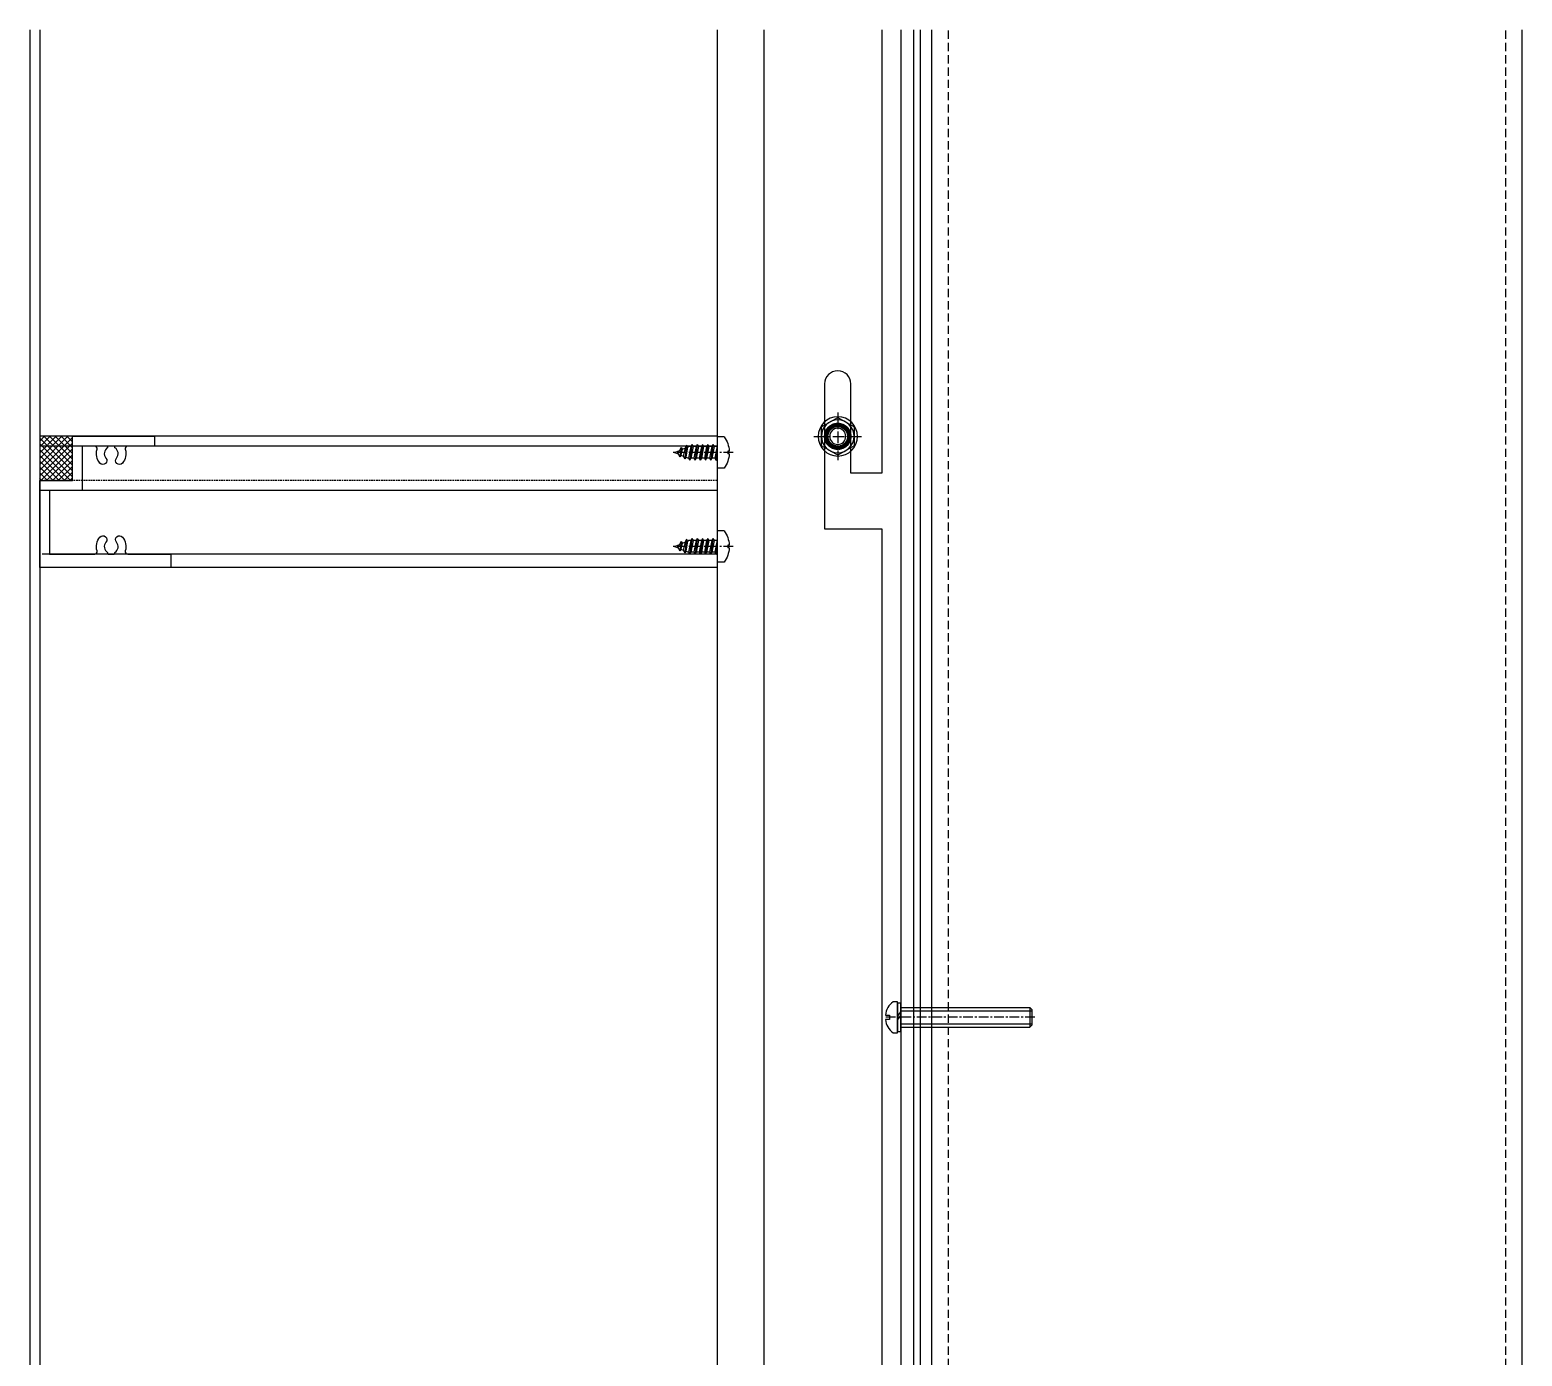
# Model space of a CAD drawing. Header units: millimetres. Extents: x 0 to 119933, y -45162 to 41221.
# Drawn here: x 26487.2 to 26942.3, y 3238.5 to 3642.9 of the extents above; entities that cross this region are included whole.
import ezdxf

# ---------------------------------------------------------------- set-up
doc = ezdxf.new("R2010")
doc.units = ezdxf.units.MM
for name, pattern in [('CENTER', [2, 1.25, -0.25, 0.25, -0.25]), ('CENTER2', [28.575, 19.05, -3.175, 3.175, -3.175]), ('DASHED', [0.75, 0.5, -0.25]), ('HIDDEN', [0.375, 0.25, -0.125])]:
    doc.linetypes.add(name, pattern=pattern)
for name, color, linetype in [('F-Alum', 4, 'Continuous'), ('F-dashed line', 8, 'DASHED'), ('F-seslants', 8, 'Continuous'), ('F-SSTEEL', 3, 'Continuous'), ('F_MISC', 8, 'Continuous'), ('HIDDEN', 1, 'HIDDEN'), ('POCHET', 8, 'Continuous'), ('中心线', 1, 'CENTER2'), ('其他', 4, 'Continuous'), ('虚线', 8, 'HIDDEN'), ('螺栓钉类', 241, 'Continuous')]:
    doc.layers.add(name, color=color, linetype=linetype)

# ---------------------------------------------------------------- blocks, each defined once
blk = doc.blocks.new('*U74')
at = {"layer": '中心线', "color": 1, "linetype": 'CENTER', "ltscale": 2.880968}
for p, q in [((0, 7.26), (0, -7.26)), ((7.26, 0), (-7.26, 0))]:
    blk.add_line(p, q, dxfattribs=at)
at = {"layer": '螺栓钉类', "linetype": 'ByBlock'}
blk.add_lwpolyline([(5, 2.89), (0, 5.77), (-5, 2.89), (-5, -2.89), (0, -5.77), (5, -2.89)], close=True, dxfattribs=at)
for centre, radius in [((-0.02, 0), 6), ((0, 0), 5), ((0, 0), 2.46)]:
    blk.add_circle(centre, radius, dxfattribs=at)
blk.add_arc((0, 0), 3, 270, 180, dxfattribs=at)
blk = doc.blocks.new('*U375')
at = {"layer": '中心线', "color": 1, "linetype": 'CENTER', "ltscale": 2.357948}
blk.add_line((0, -4.91), (0, 13.39), dxfattribs=at)
at = {"layer": '其他', "color": 4, "linetype": 'Continuous'}
for p, q in [((-2.2, 9.29), (1.95, 9.87)), ((-1.66, 8.98), (1.42, 9.57)), ((-1.49, 10.99), (1.33, 11.39)), ((-1.33, 9.79), (1.09, 10.38)), ((-0.96, 10.68), (0.8, 11.08)), ((-0.62, 11.49), (0.44, 11.93)), ((-2.4, 7.66), (2.4, 8.34)), ((-2.4, 6.06), (2.4, 6.74)), ((-2.4, 4.46), (2.4, 5.14)), ((-1.79, 8.01), (1.79, 8.69)), ((-1.79, 7.31), (1.79, 7.99)), ((-1.79, 6.41), (1.79, 7.09)), ((-1.79, 5.71), (1.79, 6.39)), ((-1.79, 4.81), (1.79, 5.49)), ((-1.79, 4.11), (1.79, 4.79)), ((-2.4, 2.86), (2.4, 3.54)), ((-2.4, 1.26), (2.4, 1.94)), ((-1.87, 0), (1.79, 0.69)), ((-1.79, 3.21), (1.79, 3.89)), ((-1.79, 2.51), (1.79, 3.19)), ((-1.79, 1.61), (1.79, 2.29)), ((-1.79, 0.91), (1.79, 1.59)), ((0, 0), (2.4, 0.34))]:
    blk.add_line(p, q, dxfattribs=at)
at = {"layer": '螺栓钉类', "linetype": 'Continuous'}
for p, q in [((-2.2, 9.29), (-1.33, 9.79)), ((-2.2, 9.29), (-1.66, 8.98)), ((-1.49, 10.99), (-0.62, 11.49)), ((-1.49, 10.99), (-0.96, 10.68)), ((-0.96, 10.68), (-1.33, 9.79)), ((0, 13), (-0.62, 11.49)), ((0, 13), (0.46, 11.89)), ((0.46, 11.89), (1.33, 11.39)), ((0.8, 11.08), (1.33, 11.39)), ((0.8, 11.08), (1.09, 10.38)), ((1.09, 10.38), (1.95, 9.87)), ((1.42, 9.57), (1.95, 9.87)), ((1.42, 9.57), (1.79, 8.68)), ((-2.4, 7.66), (-1.79, 8.01)), ((-2.4, 7.66), (-1.79, 7.31)), ((-2.4, 6.06), (-1.79, 6.41)), ((-2.4, 6.06), (-1.79, 5.71)), ((-2.4, 4.46), (-1.79, 4.81)), ((-1.66, 8.98), (-1.79, 8.68)), ((-1.79, 8.01), (-1.79, 8.68)), ((-1.79, 6.41), (-1.79, 7.31)), ((-1.79, 4.81), (-1.79, 5.71)), ((1.79, 8.69), (2.4, 8.34)), ((1.79, 7.99), (2.4, 8.34)), ((1.79, 7.09), (1.79, 7.99)), ((1.79, 7.09), (2.4, 6.74)), ((1.79, 6.39), (2.4, 6.74)), ((1.79, 5.49), (1.79, 6.39)), ((1.79, 5.49), (2.4, 5.14)), ((1.79, 4.79), (2.4, 5.14)), ((1.79, 3.89), (1.79, 4.79)), ((-2.4, 4.46), (-1.79, 4.11)), ((-2.4, 2.86), (-1.79, 3.21)), ((-2.4, 2.86), (-1.79, 2.51)), ((-2.4, 1.26), (-1.79, 1.61)), ((-2.4, 1.26), (-1.79, 0.91)), ((-1.79, 3.21), (-1.79, 4.11)), ((-1.79, 1.61), (-1.79, 2.51)), ((-1.79, 0.2), (-1.79, 0.91)), ((1.79, 3.89), (2.4, 3.54)), ((1.79, 3.19), (2.4, 3.54)), ((1.79, 2.29), (1.79, 3.19)), ((1.79, 2.29), (2.4, 1.94)), ((1.79, 1.59), (2.4, 1.94)), ((1.79, 0.69), (1.79, 1.59)), ((1.79, 0.69), (2.4, 0.34)), ((2.4, 0.2), (2.4, 0.34)), ((-4.75, -2.14), (-4.75, 0)), ((-4.75, 0), (-1.99, 0)), ((-1.99, 0), (2.6, 0)), ((-0.4, -3.3), (0.4, -3.3)), ((-0.4, -3.69), (-0.4, -3.3)), ((0.4, -3.69), (0.4, -3.3)), ((2.6, 0), (4.75, 0)), ((4.75, -2.14), (4.75, 0))]:
    blk.add_line(p, q, dxfattribs=at)
for centre, radius, start, end in [((-1.99, 0.2), 0.2, 270, 0), ((2.6, 0.2), 0.2, 180, 270), ((0, 4.3), 8, 233.5764, 267.134), ((0, 4.3), 8, 272.866, 306.4236)]:
    blk.add_arc(centre, radius, start, end, dxfattribs=at)
blk = doc.blocks.new('A$C0A0351D0')
at = {"layer": 'F-seslants'}
h = blk.add_hatch(dxfattribs=at)
h.set_pattern_fill('ANSI37', color=256, scale=10)
h.set_pattern_definition([(45, (29520.1611, 76186.4152), (-0.883883476, 0.883883476), []), (135, (29520.1611, 76186.4152), (-0.883883476, -0.883883476), [])])
h.paths.add_polyline_path([(218.84, 0), (228.84, 0), (228.84, -13.5), (218.84, -13.5)])
at = {"layer": 'F-Alum'}
for p, q in [((22.23, 0), (228.84, 0)), ((22.23, -3), (228.84, -3)), ((22.23, -16.5), (228.84, -16.5)), ((22.23, -35.91), (228.11, -35.91)), ((22.23, -40), (228.84, -40))]:
    blk.add_line(p, q, dxfattribs=at)
blk.add_lwpolyline([(218.84, 0), (193.84, 0), (193.84, -3), (202, -3, -0.501863), (202.72, -3.96, 0.254047), (203.6, -8.17, 1), (205.43, -6.61, -0.455848), (205.9, -3.48), (205.9, -3.38, -0.414214), (206.28, -3), (207.78, -3, -0.414214), (208.15, -3.38), (208.15, -3.48, -0.455848), (208.63, -6.61, 1), (210.45, -8.17, 0.254047), (211.34, -3.96, -0.501863), (212.06, -3), (215.84, -3), (215.84, -16.5), (225.84, -16.5), (225.84, -35.91), (212.06, -35.91, -0.501863), (211.34, -34.95, 0.254047), (210.45, -30.74, 1), (208.63, -32.3, -0.455848), (208.15, -35.44), (208.15, -35.54, -0.414214), (207.78, -35.91), (206.28, -35.91, -0.414214), (205.9, -35.54), (205.9, -35.44, -0.455848), (205.43, -32.3, 1), (203.6, -30.74, 0.254047), (202.72, -34.95, -0.501863), (202, -35.91), (188.84, -35.91), (188.84, -40), (228.84, -40), (228.84, -13.5), (218.84, -13.5)], format="xyb", close=True, dxfattribs=at)
at = {"layer": 'F-dashed line'}
blk.add_line((22.23, -13.5), (228.84, -13.5), dxfattribs=at)
at = {"layer": 'F-seslants'}
blk.add_lwpolyline([(218.84, 0), (228.84, 0), (228.84, -13.5), (218.84, -13.5)], close=True, dxfattribs=at)
at = {"layer": '螺栓钉类', "rotation": 270}
for p in [(22.23, -4.92), (22.23, -33.58)]:
    blk.add_blockref('*U375', p, dxfattribs=at)
blk = doc.blocks.new('*U75')
at = {"layer": '中心线', "color": 1, "linetype": 'CENTER', "ltscale": 2.357948}
blk.add_line((0, 40.9), (0, -4.96), dxfattribs=at)
at = {"layer": '虚线', "linetype": 'HIDDEN', "ltscale": 0.5}
for p, q in [((-1.95, 0), (-1.95, 40)), ((1.95, 0), (1.95, 40))]:
    blk.add_line(p, q, dxfattribs=at)
at = {"layer": '螺栓钉类', "color": 241, "linetype": 'Continuous'}
for p, q in [((-2.41, 40), (-3, 39.41)), ((3, 39.41), (-3, 39.41)), ((-3, 0), (-3, 39.41)), ((2.41, 40), (-2.41, 40)), ((2.41, 40), (3, 39.41)), ((3, 0), (3, 39.41)), ((-0.91, -1), (0.53, 0)), ((0.24, -1), (1.69, 0))]:
    blk.add_line(p, q, dxfattribs=at)
blk.add_lwpolyline([(4.35, 0), (4.35, -1), (-4.35, -1), (-4.35, 0)], close=True, dxfattribs=at)
blk.add_lwpolyline([(-4.75, -1), (4.75, -1), (4.75, -2.32, -0.207256), (0.66, -4.66), (0.66, -3.38), (-0.66, -3.38), (-0.66, -4.66, -0.207256), (-4.75, -2.32)], format="xyb", close=True, dxfattribs=at)

msp = doc.modelspace()

# ---------------------------------------------------------------- hatches: boundary and pattern name
at = {"layer": 'HIDDEN'}
h = msp.add_hatch(dxfattribs=at)
h.set_pattern_fill('ANSI38', color=256)
h.set_pattern_definition([(45, (66325.38067, 79799.44365), (-0.08838834765, 0.08838834765), []), (135, (66325.38067, 79799.44365), (-0.26516504294, 0.08838834765), [0.3125, -0.1875])])
edge = h.paths.add_edge_path()
edge.add_arc((26733.58, 3518.93), 4, 0, 360)
edge = h.paths.add_edge_path(flags=17)
edge.add_arc((26733.58, 3518.93), 3, 0, 360)

# ---------------------------------------------------------------- linework, layer by layer
at = {"layer": 'F-Alum'}
for p, q in [((26487.18, 3642.88, 0.73), (26487.18, 3022.32, 0.86)), ((26490.18, 3642.88, 0.73), (26490.18, 3022.32, 0.86)), ((26696.78, 3642.88, 0.73), (26696.78, 3022.32, 0.86)), ((26711.07, 3642.88, 0.86), (26711.07, 3037.5, 0.86)), ((26752.78, 3642.88, 0.86), (26752.78, 3037.5, 0.86)), ((26756.78, 2928.12, 0.86), (26756.78, 3642.88, 0.86)), ((26758.78, 2928.12, 0.86), (26758.78, 3642.88, 0.86))]:
    msp.add_line(p, q, dxfattribs=at)
at = {"layer": 'F-Alum', "color": 8, "linetype": 'HIDDEN', "ltscale": 10}
for p, q in [((26767.32, 2935.15, 0.86), (26767.32, 3642.88, 0.86)), ((26937.32, 2935.15, 0.86), (26937.32, 3642.88, 0.86))]:
    msp.add_line(p, q, dxfattribs=at)
at = {"layer": 'F-Alum', "elevation": 0.58}
msp.add_lwpolyline([(26747.08, 3642.88), (26747.08, 3623.03)], dxfattribs=at)
for points in [[(26747.08, 3624.89), (26747.08, 3507.66), (26737.58, 3507.66), (26737.58, 3534.92, 1), (26729.58, 3534.92), (26729.58, 3490.71), (26747.08, 3490.71), (26747.08, 3270.07)], [(26747.08, 3274.89), (26747.08, 3157.66), (26737.58, 3157.66), (26737.58, 3184.92, 1), (26729.58, 3184.92), (26729.58, 3140.71), (26747.08, 3140.71), (26747.08, 3022.32)]]:
    msp.add_lwpolyline(points, format="xyb", dxfattribs=at)
at = {"layer": 'F-SSTEEL'}
for p, q in [((26762.32, 2935.15, 0.86), (26762.32, 3642.88, 0.86)), ((26942.32, 2935.15, 0.86), (26942.32, 3642.88, 0.86))]:
    msp.add_line(p, q, dxfattribs=at)
at = {"layer": 'HIDDEN'}
for radius in [4, 3]:
    msp.add_circle((26733.58, 3518.93, 0.58), radius, dxfattribs=at)
at = {"layer": 'POCHET'}
msp.add_circle((26733.58, 3518.93, 0.58), 4, dxfattribs=at)

# ---------------------------------------------------------------- block references
at = {"layer": 'F_MISC', "xscale": -1, "rotation": 270}
msp.add_blockref('*U75', (26752.78, 3341.79, 0.86), dxfattribs=at)
at = {"layer": 'HIDDEN', "xscale": -1}
msp.add_blockref('A$C0A0351D0', (26719.02, 3518.94, 0.86), dxfattribs=at)
at = {"layer": '螺栓钉类', "xscale": -1}
msp.add_blockref('*U74', (26733.58, 3518.93, 0.58), dxfattribs=at)

doc.saveas('drawing.dxf')
